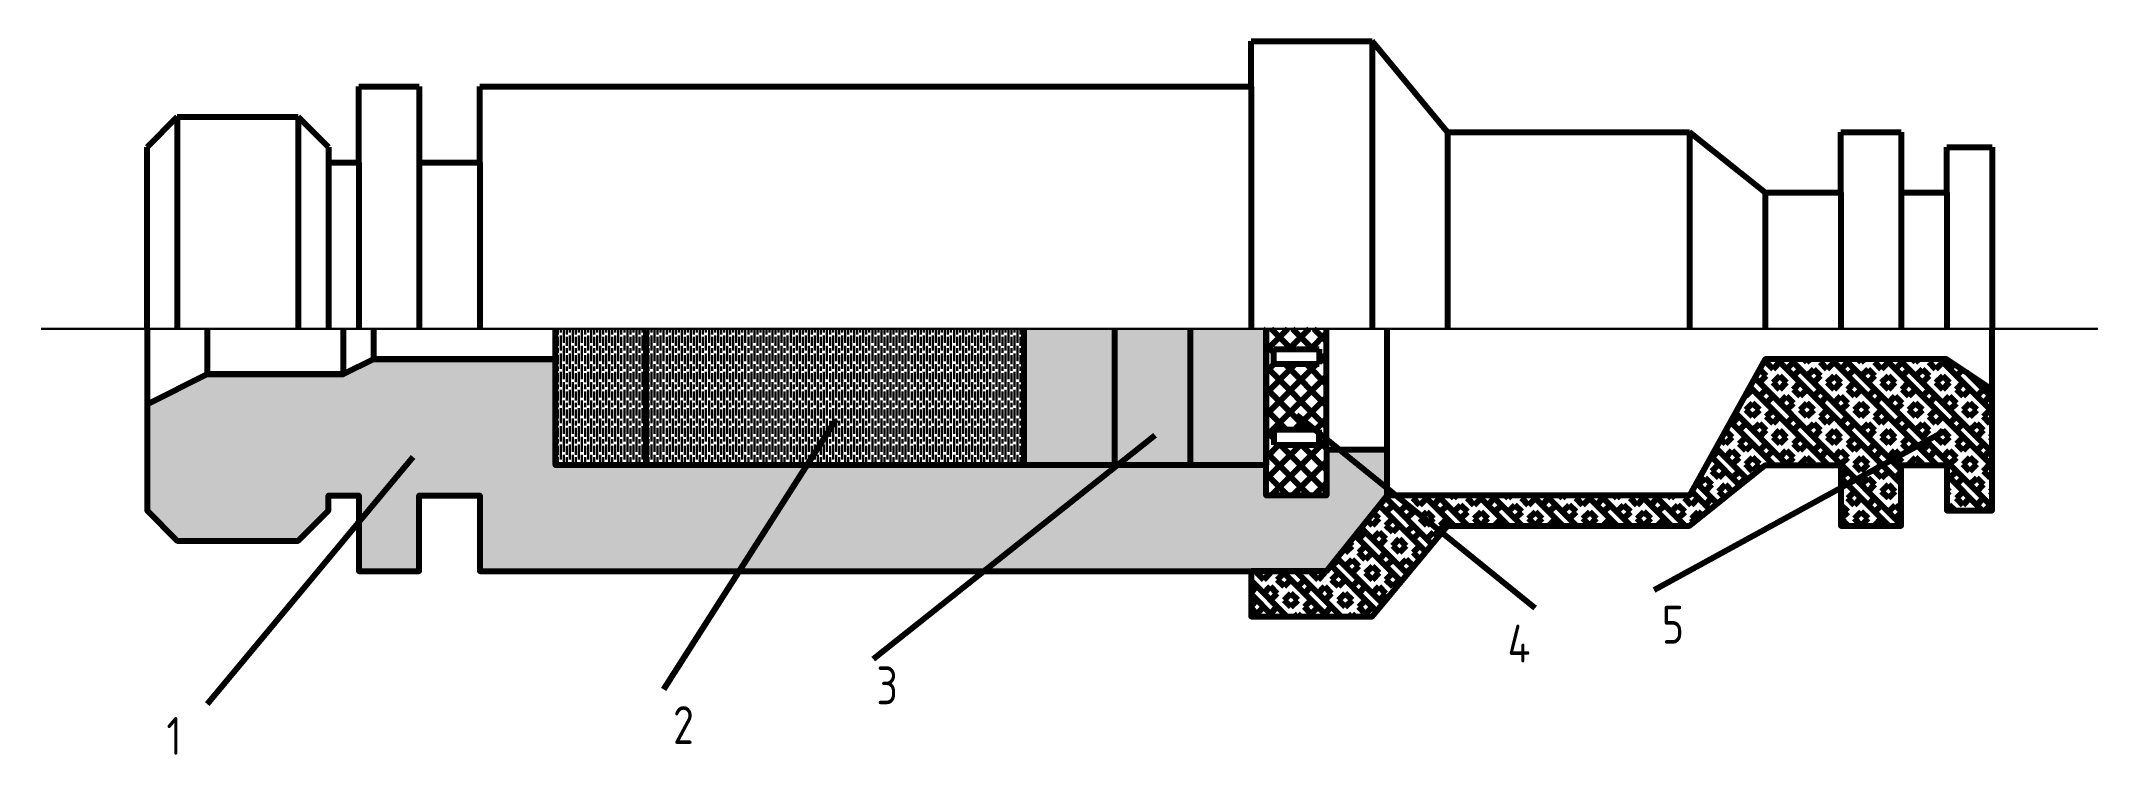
# Model space of a CAD drawing. Header units: millimetres. Extents: x 975 to 1111, y 1373 to 1420.
import ezdxf

# ---------------------------------------------------------------- set-up
doc = ezdxf.new("R2010")
doc.units = ezdxf.units.MM
for name, color, linetype, lineweight in [('Основной', 5, 'Continuous', 80), ('Текст', 3, 'Continuous', 30), ('Тонкая', 250, 'Continuous', 30)]:
    doc.layers.add(name, color=color, linetype=linetype, lineweight=lineweight)
doc.styles.add('ГОСТ', font='GOST_A.TTF')

msp = doc.modelspace()

# ---------------------------------------------------------------- hatches: boundary and pattern name
at = {"layer": 'Основной', "true_color": 0x000000}
h = msp.add_hatch(dxfattribs=at)
h.set_pattern_fill('_USER', color=18, angle=45, double=1, pattern_type=0)
h.set_pattern_definition([(45, (0, 0), (-0.7071068, 0.7071068), []), (135, (0, 0), (-0.7071068, -0.7071068), [])])
h.paths.add_polyline_path([(1060.24, 1401.33), (1056.24, 1401.33), (1056.24, 1392.33), (1056.24, 1390.33), (1060.24, 1390.33), (1060.24, 1393.33), (1060.24, 1394.04), (1059.74, 1394.45), (1059.74, 1393.67), (1056.74, 1393.67), (1056.74, 1394.67), (1059.74, 1394.67), (1059.74, 1394.45), (1060.24, 1394.04)])
h.paths.add_polyline_path([(1056.74, 1398.99), (1056.74, 1399.99), (1059.74, 1399.99), (1059.74, 1398.99)], flags=16)
h = msp.add_hatch(dxfattribs=at)
h.set_pattern_fill('BOX', color=18, scale=0.1, angle=45, double=1)
h.paths.add_polyline_path([(1104.24, 1397.33), (1101.24, 1399.33), (1089.24, 1399.33), (1084.24, 1390.33), (1064.24, 1390.33), (1060.24, 1385.33), (1055.24, 1385.33), (1055.24, 1382.33), (1063.24, 1382.33), (1068.24, 1388.33), (1084.24, 1388.33), (1089.24, 1392.33), (1094.24, 1392.33), (1094.24, 1388.33), (1098.24, 1388.33), (1098.24, 1392.33), (1101.24, 1392.33), (1101.24, 1389.33), (1104.24, 1389.33)])
at = {"layer": 'Тонкая'}
h = msp.add_hatch(dxfattribs=at)
h.set_pattern_fill('GOST_WOOD', color=256, scale=0.1)
h.paths.add_polyline_path([(1015.24, 1401.33), (1009.24, 1401.33), (1009.24, 1399.33), (1009.24, 1392.33), (1015.24, 1392.33)])
h.paths.add_polyline_path([(1040.24, 1401.33), (1015.24, 1401.33), (1015.24, 1392.33), (1040.24, 1392.33)])
h = msp.add_hatch(color=8, dxfattribs=at)
h.dxf.hatch_style = 1
h.paths.add_polyline_path([(1046.24, 1401.33), (1040.24, 1401.33), (1040.24, 1392.33), (1046.24, 1392.33)])
h.paths.add_polyline_path([(1051.24, 1401.33), (1046.24, 1401.33), (1046.24, 1392.33), (1051.24, 1392.33)])
h.paths.add_polyline_path([(1056.24, 1401.33), (1051.24, 1401.33), (1051.24, 1392.33), (1056.24, 1392.33)])
h = msp.add_hatch(dxfattribs=at)
h.set_pattern_fill('TRIANG', color=256, scale=0.1)
h.paths.add_polyline_path([(1009.24, 1399.33), (997.24, 1399.33), (995.24, 1398.33), (986.24, 1398.33), (982.24, 1396.33), (982.24, 1389.33), (984.24, 1387.33), (992.24, 1387.33), (994.24, 1389.33), (994.24, 1390.33), (996.24, 1390.33), (996.24, 1385.33), (1000.24, 1385.33), (1000.24, 1390.33), (1004.24, 1390.33), (1004.24, 1385.33), (1060.24, 1385.33), (1064.24, 1390.33), (1064.24, 1393.33), (1060.24, 1393.33), (1060.24, 1390.33), (1056.24, 1390.33), (1056.24, 1392.33), (1009.24, 1392.33)])

# ---------------------------------------------------------------- linework, layer by layer
at = {"layer": 'Основной'}
for p, q in [((1055.24, 1417.33), (1055.24, 1420.33)), ((1055.24, 1420.33), (1063.24, 1420.33)), ((1068.24, 1414.33), (1063.24, 1420.33)), ((1063.24, 1420.33), (1063.24, 1401.33)), ((996.24, 1412.33), (996.24, 1417.33)), ((996.24, 1417.33), (1000.24, 1417.33)), ((1000.24, 1417.33), (1000.24, 1412.33)), ((1004.24, 1412.33), (1004.24, 1417.33)), ((1004.24, 1417.33), (1055.24, 1417.33)), ((1055.24, 1417.33), (1055.24, 1401.33)), ((982.24, 1413.33), (984.24, 1415.33)), ((984.24, 1415.33), (992.24, 1415.33)), ((984.24, 1415.33), (984.24, 1401.33)), ((992.24, 1415.33), (994.24, 1413.33)), ((992.24, 1415.33), (992.24, 1401.33)), ((982.24, 1401.33), (982.24, 1413.33)), ((994.24, 1413.33), (994.24, 1412.33)), ((1068.24, 1414.33), (1084.24, 1414.33)), ((1068.24, 1414.33), (1068.24, 1401.33)), ((1089.24, 1410.33), (1084.24, 1414.33)), ((1084.24, 1414.33), (1084.24, 1401.33)), ((1094.24, 1410.33), (1094.24, 1414.33)), ((1094.24, 1414.33), (1098.24, 1414.33)), ((1098.24, 1414.33), (1098.24, 1410.33)), ((1101.24, 1410.33), (1101.24, 1413.33)), ((1101.24, 1413.33), (1104.24, 1413.33)), ((1104.24, 1413.33), (1104.24, 1401.33)), ((994.24, 1412.33), (996.24, 1412.33)), ((994.24, 1412.33), (994.24, 1401.33)), ((996.24, 1412.33), (996.24, 1401.33)), ((1000.24, 1412.33), (1004.24, 1412.33)), ((1000.24, 1412.33), (1000.24, 1401.33)), ((1004.24, 1412.33), (1004.24, 1401.33)), ((1089.24, 1410.33), (1094.24, 1410.33)), ((1089.24, 1410.33), (1089.24, 1401.33)), ((1094.24, 1410.33), (1094.24, 1401.33)), ((1098.24, 1410.33), (1101.24, 1410.33)), ((1098.24, 1410.33), (1098.24, 1401.33)), ((1101.24, 1410.33), (1101.24, 1401.33)), ((982.24, 1401.33), (982.24, 1396.33)), ((982.24, 1401.33), (982.24, 1396.33)), ((982.24, 1401.33), (982.24, 1396.33)), ((986.24, 1398.33), (986.24, 1401.33)), ((995.24, 1398.33), (995.24, 1401.33)), ((997.24, 1399.33), (997.24, 1401.33)), ((1009.24, 1399.33), (1009.24, 1401.33)), ((1015.24, 1392.33), (1015.24, 1401.33)), ((1040.24, 1392.33), (1040.24, 1401.33)), ((1046.24, 1392.33), (1046.24, 1401.33)), ((1051.24, 1392.33), (1051.24, 1401.33)), ((1056.24, 1392.33), (1056.24, 1401.33)), ((1056.24, 1401.33), (1056.24, 1392.33)), ((1060.24, 1393.33), (1060.24, 1401.33)), ((1064.24, 1393.33), (1064.24, 1401.33)), ((1104.24, 1389.33), (1104.24, 1401.33)), ((1056.74, 1399.99), (1059.74, 1399.99)), ((1056.74, 1398.99), (1056.74, 1399.99)), ((1059.74, 1399.99), (1059.74, 1398.99)), ((986.24, 1398.33), (982.24, 1396.33)), ((986.24, 1398.33), (995.24, 1398.33)), ((997.24, 1399.33), (995.24, 1398.33)), ((997.24, 1399.33), (1009.24, 1399.33)), ((1059.74, 1398.99), (1056.74, 1398.99)), ((1056.74, 1398.99), (1056.74, 1398.99)), ((1058.24, 1395.66), (1074, 1382.91)), ((1027.79, 1395.33), (1016.4, 1377.51)), ((1048.87, 1394.29), (1030.26, 1379.52)), ((1059.74, 1394.67), (1056.74, 1394.67)), ((1056.74, 1394.67), (1056.74, 1394.67)), ((1056.74, 1394.67), (1056.74, 1393.67)), ((1059.74, 1393.67), (1059.74, 1394.67)), ((1101.08, 1394.55), (1081.89, 1384.08)), ((999.81, 1392.86), (986.21, 1376.53)), ((1056.74, 1393.67), (1059.74, 1393.67)), ((1101.24, 1389.33), (1104.24, 1389.33))]:
    msp.add_line(p, q, dxfattribs=at)
for points in [[(982.24, 1396.33), (982.24, 1389.33), (984.24, 1387.33), (992.24, 1387.33), (994.24, 1389.33), (994.24, 1390.33), (996.24, 1390.33), (996.24, 1385.33), (1000.24, 1385.33), (1000.24, 1390.33), (1004.24, 1390.33), (1004.24, 1385.33), (1060.24, 1385.33), (1064.24, 1390.33), (1064.24, 1393.33), (1060.24, 1393.33), (1060.24, 1390.33), (1056.24, 1390.33), (1056.24, 1392.33), (1009.24, 1392.33), (1009.24, 1399.33), (997.24, 1399.33), (995.24, 1398.33), (986.24, 1398.33), (982.24, 1396.33)], [(1055.24, 1385.33), (1055.24, 1382.33), (1063.24, 1382.33), (1068.24, 1388.33), (1084.24, 1388.33), (1089.24, 1392.33), (1094.24, 1392.33), (1094.24, 1388.33), (1098.24, 1388.33), (1098.24, 1392.33), (1101.24, 1392.33), (1101.24, 1389.33), (1104.24, 1389.33), (1104.24, 1397.33), (1101.24, 1399.33), (1089.24, 1399.33), (1084.24, 1390.33), (1064.24, 1390.33), (1060.24, 1385.33), (1055.24, 1385.33)]]:
    msp.add_lwpolyline(points, dxfattribs=at)
at = {"layer": 'Тонкая'}
msp.add_line((975.24, 1401.33), (1111.24, 1401.33), dxfattribs=at)

# ---------------------------------------------------------------- texts
at = {"layer": 'Текст', "char_height": 2.5, "attachment_point": 5, "style": 'ГОСТ'}
for s, insert in [('4', (1072.96, 1380.54)), ('5', (1083.14, 1381.79)), ('3', (1031.18, 1377.78)), ('2', (1017.71, 1375.16)), ('1', (984.03, 1374.44))]:
    msp.add_mtext_dynamic_manual_height_columns(s, width=20, gutter_width=12.5, heights=[0], dxfattribs=dict(at, insert=insert))

doc.saveas('drawing.dxf')
